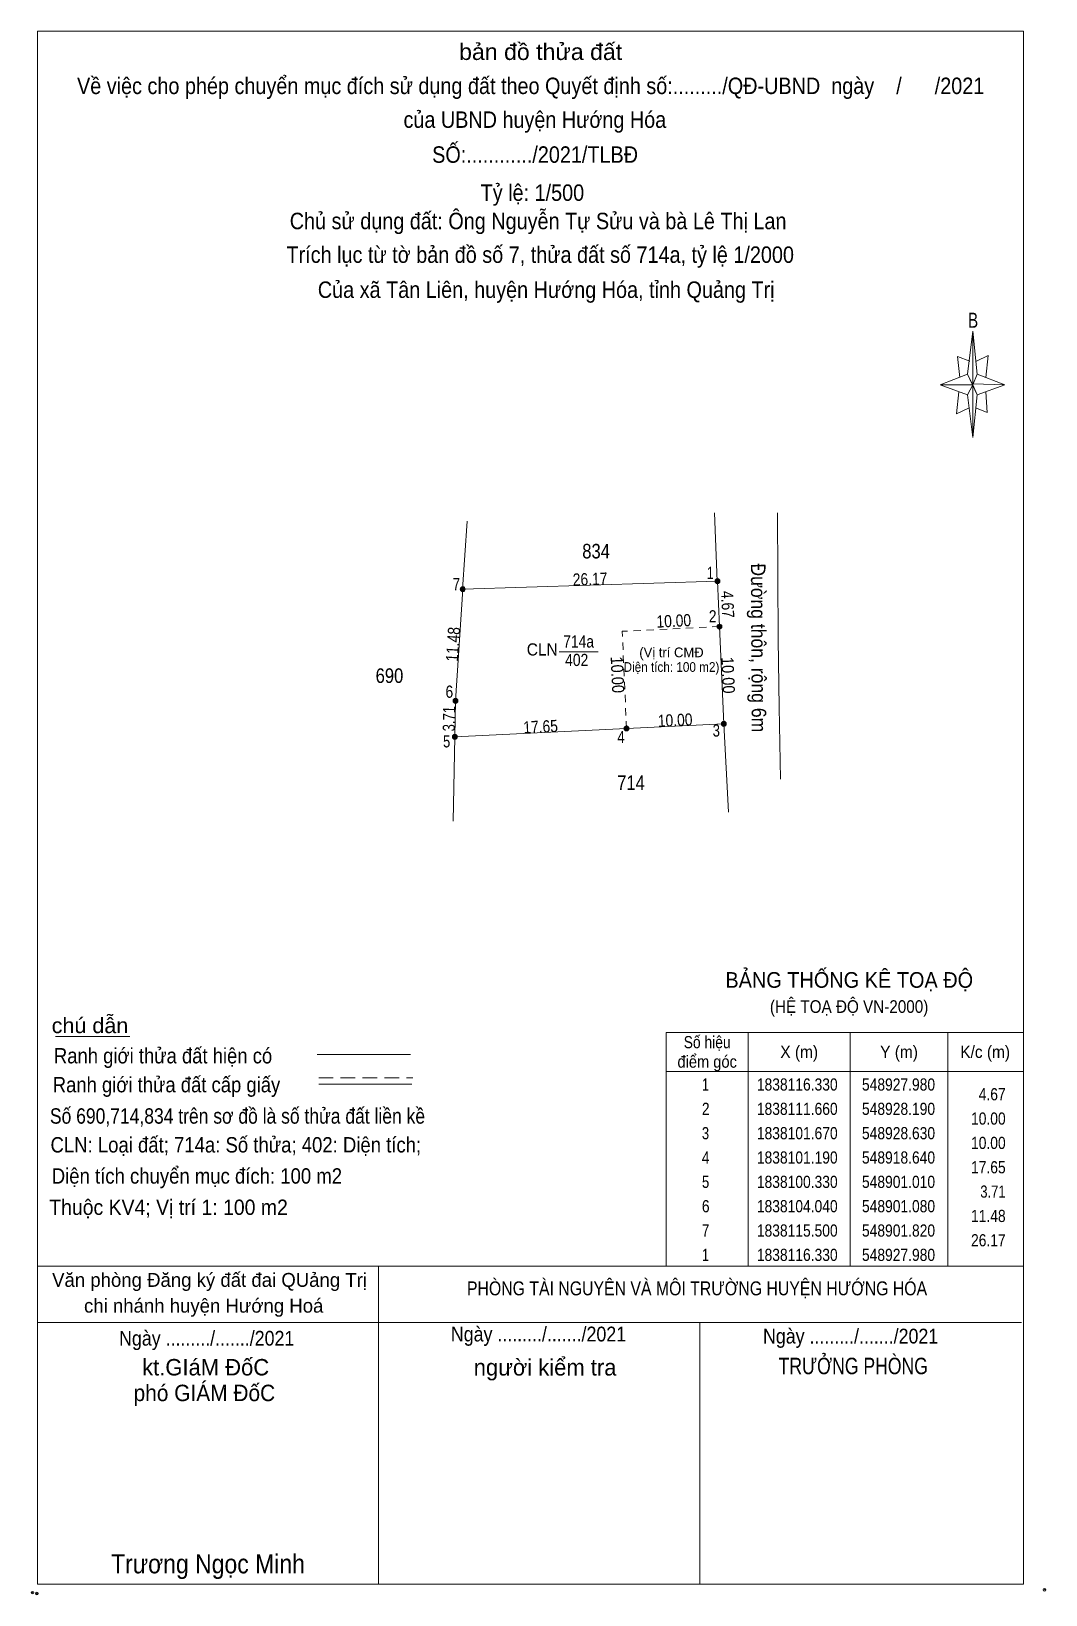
# Model space of a CAD drawing. Header units: metres. Extents: x 548858 to 548962, y 1838012 to 1838173.
import ezdxf
from ezdxf.enums import TextEntityAlignment as Align

# ---------------------------------------------------------------- set-up
doc = ezdxf.new("R2010")
doc.units = ezdxf.units.M
doc.header["$LTSCALE"] = 0.5
doc.header["$PDMODE"] = 32
doc.header["$PDSIZE"] = 0.25
doc.linetypes.add('MEDIUM_DASHED', pattern=[4.5, 3, -1.5])
doc.linetypes.add('SHORT_DASHED', pattern=[2.7, 1.5, -1.2])
doc.layers.add('1', color=7, linetype='Continuous')
for name, color, linetype, lineweight in [('10', 7, 'Continuous', 13), ('17', 7, 'Continuous', 13), ('23', 7, 'Continuous', 13), ('5', 7, 'Continuous', 13), ('6', 7, 'Continuous', 13), ('63', 7, 'Continuous', 13)]:
    doc.layers.add(name, color=color, linetype=linetype, lineweight=lineweight)

msp = doc.modelspace()

# ---------------------------------------------------------------- hatches: boundary and pattern name
at = {"layer": '10'}
for points in [[(548928.23, 1838116.33, 1), (548927.73, 1838116.33, 1)], [(548902.07, 1838115.5, 1), (548901.57, 1838115.5, 1)], [(548928.44, 1838111.66, 1), (548927.94, 1838111.66, 1)], [(548901.33, 1838104.04, 1), (548900.83, 1838104.04, 1)], [(548918.89, 1838101.19, 1), (548918.39, 1838101.19, 1)], [(548928.88, 1838101.67, 1), (548928.38, 1838101.67, 1)], [(548901.26, 1838100.33, 1), (548900.76, 1838100.33, 1)]]:
    msp.add_hatch(color=256, dxfattribs=at).paths.add_polyline_path(points)

# ---------------------------------------------------------------- linework, layer by layer
for p, q in [((548901.81, 1838115.5), (548902.27, 1838122.49)), ((548902.27, 1838122.49), (548902.24, 1838122.02)), ((548901.82, 1838115.5), (548927.98, 1838116.33)), ((548911.72, 1838109.07), (548915.74, 1838109.07)), ((548900.84, 1838091.66), (548901.01, 1838100.33))]:
    msp.add_line(p, q, dxfattribs=at)
at = {"layer": '10', "linetype": 'SHORT_DASHED'}
for p in [(548928.19, 1838111.66), (548918.64, 1838101.19)]:
    msp.add_line(p, (548918.2, 1838111.18), dxfattribs=at)
at = {"layer": '10'}
for points in [[(548934.14, 1838123.35), (548934.21, 1838110.34), (548934.32, 1838103.4), (548934.44, 1838095.99)], [(548927.98, 1838116.33), (548928.19, 1838111.66), (548928.63, 1838101.67), (548918.64, 1838101.19), (548901.01, 1838100.33)], [(548901.01, 1838100.33), (548901.08, 1838104.04), (548901.82, 1838115.5)]]:
    msp.add_lwpolyline(points, dxfattribs=at)
for centre in [(548927.98, 1838116.33), (548901.82, 1838115.5), (548928.19, 1838111.66), (548901.08, 1838104.04), (548918.64, 1838101.19), (548928.63, 1838101.67), (548901.01, 1838100.33)]:
    msp.add_circle(centre, 0.25, dxfattribs=at)
at = {"layer": '17'}
msp.add_line((548860.01, 1838069.55), (548867.63, 1838069.55), dxfattribs=at)
at = {"layer": '23'}
for p, q in [((548927.69, 1838123.33), (548927.96, 1838116.33)), ((548928.64, 1838101.67), (548929.1, 1838092.6))]:
    msp.add_line(p, q, dxfattribs=at)
at = {"layer": '5'}
for p, q in [((548953.65, 1838137.59), (548954.2, 1838141.99)), ((548954.64, 1838137.59), (548957.47, 1838136.48)), ((548953.65, 1838135.46), (548950.85, 1838136.48)), ((548954.64, 1838135.46), (548954.2, 1838131.08)), ((548955.55, 1838135.79), (548955.68, 1838133.66)), ((548955.68, 1838133.66), (548954.56, 1838134.11)), ((548858.17, 1838045.97), (548959.42, 1838045.97)), ((548893.17, 1838013.29), (548893.17, 1838045.97)), ((548858.17, 1838040.17), (548959.19, 1838040.17)), ((548858.17, 1838040.17), (548959.19, 1838040.17)), ((548858.17, 1838013.29), (548858.17, 1838040.17)), ((548926.17, 1838013.29), (548926.17, 1838040.17))]:
    msp.add_line(p, q, dxfattribs=at)
for points in [[(548858.17, 1838172.81), (548959.42, 1838172.81), (548959.42, 1838013.29), (548858.17, 1838013.29)], [(548954.2, 1838141.99), (548954.64, 1838137.59), (548954.2, 1838136.48)], [(548954.2, 1838136.48), (548950.85, 1838136.48), (548953.65, 1838137.59), (548954.64, 1838135.46), (548957.47, 1838136.48), (548954.2, 1838136.59)], [(548954.2, 1838136.48), (548954.2, 1838131.08), (548953.65, 1838135.46)]]:
    msp.add_lwpolyline(points, close=True, dxfattribs=at)
for points in [[(548953.88, 1838138.93), (548952.64, 1838139.39), (548952.85, 1838137.26)], [(548954.56, 1838138.93), (548955.79, 1838139.51), (548955.55, 1838137.26)], [(548954.2, 1838136.48), (548953.65, 1838137.59), (548950.85, 1838136.48)], [(548952.76, 1838135.79), (548952.52, 1838133.53), (548953.75, 1838134.11)], [(548954.2, 1838136.48), (548954.64, 1838135.46), (548957.47, 1838136.48)], [(548959.42, 1838013.29), (548858.17, 1838013.29), (548858.17, 1838040.17)]]:
    msp.add_lwpolyline(points, dxfattribs=at)
for p in [(548857.64, 1838012.42), (548858.09, 1838012.34)]:
    msp.add_point(p, dxfattribs=at)
at = {"layer": '6'}
for p, q in [((548886.87, 1838067.72), (548896.47, 1838067.72)), ((548887.03, 1838064.66), (548896.61, 1838064.66)), ((548858.17, 1838045.97), (548959.42, 1838045.97))]:
    msp.add_line(p, q, dxfattribs=at)
at = {"layer": '6', "linetype": 'MEDIUM_DASHED'}
msp.add_line((548887.03, 1838065.3), (548896.68, 1838065.3), dxfattribs=at)
at = {"layer": '6'}
msp.add_point((548961.56, 1838012.72), dxfattribs=at)
at = {"layer": '63'}
for p, q in [((548931.12, 1838069.97), (548931.12, 1838045.97)), ((548941.62, 1838069.97), (548941.62, 1838045.97)), ((548951.62, 1838069.97), (548951.62, 1838045.97)), ((548922.72, 1838065.97), (548959.42, 1838065.97))]:
    msp.add_line(p, q, dxfattribs=at)
msp.add_lwpolyline([(548922.72, 1838069.97), (548959.42, 1838069.97), (548959.42, 1838045.97), (548922.72, 1838045.97)], close=True, dxfattribs=at)

# ---------------------------------------------------------------- texts
at = {"layer": '1'}
for s, height, width, p in [('BẢNG THỐNG KÊ TOẠ ĐỘ ', 1.609, 0.95, (548928.79, 1838074.56)), ('(HỆ TOẠ ĐỘ VN-2000)', 1.301, 0.9, (548933.36, 1838071.98))]:
    msp.add_text(s, height=height, dxfattribs=dict(at, width=width)).set_placement(p)
at = {"layer": '10'}
for s, height, width, p in [('834', 1.5, 0.85, (548915.515, 1838118.66)), ('CLN', 1.25, 0.95, (548909.985, 1838108.69)), ('714a', 1.25, 0.85, (548913.72, 1838109.51)), ('402', 1.25, 0.85, (548913.525, 1838107.61)), ('690', 1.5, 0.85, (548894.295, 1838105.87)), ('714', 1.5, 0.85, (548919.095, 1838094.87))]:
    msp.add_text(s, height=height, dxfattribs=dict(at, width=width)).set_placement(p, align=Align.CENTER)
at = {"layer": '10', "width": 0.9}
msp.add_text('Đường thôn, rộng 6m', height=1.5, rotation=270.308, dxfattribs=at).set_placement((548931.4554, 1838109.474), align=Align.CENTER)
at = {"layer": '5'}
for s, height, width, p in [('bản đồ thửa đất', 1.688, 1.05, (548909.82, 1838169.86)), ('Về việc cho phép chuyển mục đích sử dụng đất theo Quyết định số:........./QĐ-UBND  ngày    /      /2021', 1.69, 0.9, (548908.795, 1838166.36)), ('của UBND huyện Hướng Hóa', 1.688, 0.9, (548909.225, 1838162.89)), ('SỐ:............/2021/TLBĐ', 1.69, 0.9, (548909.25, 1838159.3)), ('Tỷ lệ: 1/500', 1.69, 0.9, (548908.975, 1838155.39)), ('Chủ sử dụng đất: Ông Nguyễn Tự Sửu và bà Lê Thị Lan', 1.69, 0.9, (548909.56, 1838152.48)), ('Trích lục từ tờ bản đồ số 7, thửa đất số 714a, tỷ lệ 1/2000 ', 1.69, 0.9, (548910.06, 1838149.02)), ('Của xã Tân Liên, huyện Hướng Hóa, tỉnh Quảng Trị', 1.69, 0.9, (548910.39, 1838145.42)), ('B', 1.55, 0.75, (548954.225, 1838142.35)), ('Ngày ........./......./2021', 1.52, 0.9, (548875.53, 1838037.8)), ('Ngày ........./......./2021', 1.52, 0.9, (548909.6, 1838038.23)), ('Ngày ........./......./2021', 1.52, 0.9, (548941.65, 1838038.02)), ('TRƯỞNG PHÒNG', 1.688, 0.8, (548941.92, 1838034.87)), ('phó GIÁM ĐốC', 1.688, 0.95, (548875.29, 1838032.1)), ('Trương Ngọc Minh', 1.96, 0.9, (548875.66, 1838014.41))]:
    msp.add_text(s, height=height, dxfattribs=dict(at, width=width)).set_placement(p, align=Align.CENTER)
for s, p in [('kt.GIáM ĐốC', (548875.42, 1838034.74)), ('người kiểm tra', (548910.275, 1838034.73))]:
    msp.add_text(s, height=1.688, dxfattribs=at).set_placement(p, align=Align.CENTER)
at = {"layer": '6'}
for s, height, width, p in [('chú dẫn', 1.574, 1.05, (548859.61, 1838069.9)), ('Ranh giới thửa đất hiện có ', 1.574, 0.9, (548859.84, 1838066.79)), ('Ranh giới thửa đất cấp giấy', 1.574, 0.9, (548859.72, 1838063.82)), ('Số 690,714,834 trên sơ đồ là số thửa đất liền kề', 1.58, 0.85, (548859.43, 1838060.6)), ('CLN: Loại đất; 714a: Số thửa; 402: Diện tích;', 1.58, 0.9, (548859.49, 1838057.64)), ('Diện tích chuyển mục đích: 100 m2 ', 1.58, 0.9, (548859.62, 1838054.44)), ('Thuộc KV4; Vị trí 1: 100 m2', 1.57, 0.95, (548859.36, 1838051.23))]:
    msp.add_text(s, height=height, dxfattribs=dict(at, width=width)).set_placement(p)
for s, p in [(' Văn phòng Đăng ký đất đai QUảng Trị', (548875.555, 1838043.84)), ('chi nhánh huyện Hướng Hoá', (548875.22, 1838041.19))]:
    msp.add_text(s, height=1.426, dxfattribs=at).set_placement(p, align=Align.CENTER)
at = {"layer": '6', "width": 0.85}
msp.add_text('PHÒNG TÀI NGUYÊN VÀ MÔI TRƯỜNG HUYỆN HƯỚNG HÓA', height=1.429, dxfattribs=at).set_placement((548925.88, 1838042.97), align=Align.CENTER)
at = {"layer": '63'}
for s, width, p in [(' 1', 0.75, (548927.58, 1838116.56)), (' 7', 0.8, (548901.54, 1838115.39)), (' 2', 0.85, (548927.88, 1838112.09)), (' 6', 0.85, (548900.84, 1838104.35)), (' 3', 0.8, (548928.23, 1838100.36)), (' 5', 0.8, (548900.54, 1838099.25)), (' 4', 0.85, (548918.47, 1838099.69)), ('4.67', 0.85, (548957.57, 1838063)), ('10.00', 0.85, (548957.57, 1838060.5)), ('10.00', 0.85, (548957.57, 1838058)), ('17.65', 0.85, (548957.57, 1838055.5)), ('3.71', 0.8, (548957.57, 1838053)), ('11.48', 0.85, (548957.57, 1838050.5)), ('26.17', 0.85, (548957.57, 1838048))]:
    msp.add_text(s, height=1.25, dxfattribs=dict(at, width=width)).set_placement(p, align=Align.RIGHT)
for s, rotation, width, p in [('26.17', 1.817, 0.85, (548914.9152, 1838115.9173)), ('4.67', 272.575, 0.85, (548928.4033, 1838113.9131)), ('10.00', 2.751, 0.85, (548923.52, 1838111.6284)), ('11.48', 86.305, 0.85, (548901.4478, 1838109.8047)), ('10.00', 272.522, 0.9, (548917.0912, 1838106.6875)), ('10.00', 272.522, 0.9, (548928.4512, 1838106.6375)), ('3.71', 88.919, 0.8, (548901.0354, 1838102.1882)), ('17.65', 2.793, 0.85, (548909.8445, 1838100.7585)), ('10.00', 2.751, 0.85, (548923.66, 1838101.4284))]:
    msp.add_text(s, height=1.25, rotation=rotation, dxfattribs=dict(at, width=width)).set_placement(p, align=Align.CENTER)
msp.add_text('(Vị trí CMĐ', height=1, dxfattribs=at).set_placement((548923.255, 1838108.51), align=Align.CENTER)
for s, height, width, p in [('Diện tích: 100 m2)', 1, 0.9, (548923.255, 1838107.01)), ('Số hiệu', 1.25, 0.85, (548926.92, 1838068.35)), ('điểm góc', 1.25, 0.9, (548926.92, 1838066.35)), ('X (m)', 1.25, 0.95, (548936.37, 1838067.35)), ('Y (m)', 1.25, 0.95, (548946.625, 1838067.35)), ('K/c (m)', 1.25, 0.95, (548955.465, 1838067.35)), (' 1', 1.25, 0.75, (548926.57, 1838064)), ('1838116.330', 1.25, 0.85, (548936.17, 1838064)), ('548927.980', 1.25, 0.85, (548946.57, 1838064)), (' 2', 1.25, 0.85, (548926.575, 1838061.5)), ('1838111.660', 1.25, 0.85, (548936.17, 1838061.5)), ('548928.190', 1.25, 0.85, (548946.57, 1838061.5)), (' 3', 1.25, 0.8, (548926.565, 1838059)), ('1838101.670', 1.25, 0.85, (548936.17, 1838059)), ('548928.630', 1.25, 0.85, (548946.57, 1838059)), (' 4', 1.25, 0.85, (548926.57, 1838056.5)), ('1838101.190', 1.25, 0.85, (548936.17, 1838056.5)), ('548918.640', 1.25, 0.85, (548946.57, 1838056.5)), (' 5', 1.25, 0.8, (548926.575, 1838054)), ('1838100.330', 1.25, 0.85, (548936.17, 1838054)), ('548901.010', 1.25, 0.85, (548946.57, 1838054)), (' 6', 1.25, 0.85, (548926.575, 1838051.5)), ('1838104.040', 1.25, 0.85, (548936.17, 1838051.5)), ('548901.080', 1.25, 0.85, (548946.57, 1838051.5)), (' 7', 1.25, 0.8, (548926.575, 1838049)), ('1838115.500', 1.25, 0.85, (548936.17, 1838049)), ('548901.820', 1.25, 0.85, (548946.57, 1838049)), (' 1', 1.25, 0.75, (548926.57, 1838046.5)), ('1838116.330', 1.25, 0.85, (548936.17, 1838046.5)), ('548927.980', 1.25, 0.85, (548946.57, 1838046.5))]:
    msp.add_text(s, height=height, dxfattribs=dict(at, width=width)).set_placement(p, align=Align.CENTER)

doc.saveas('drawing.dxf')
